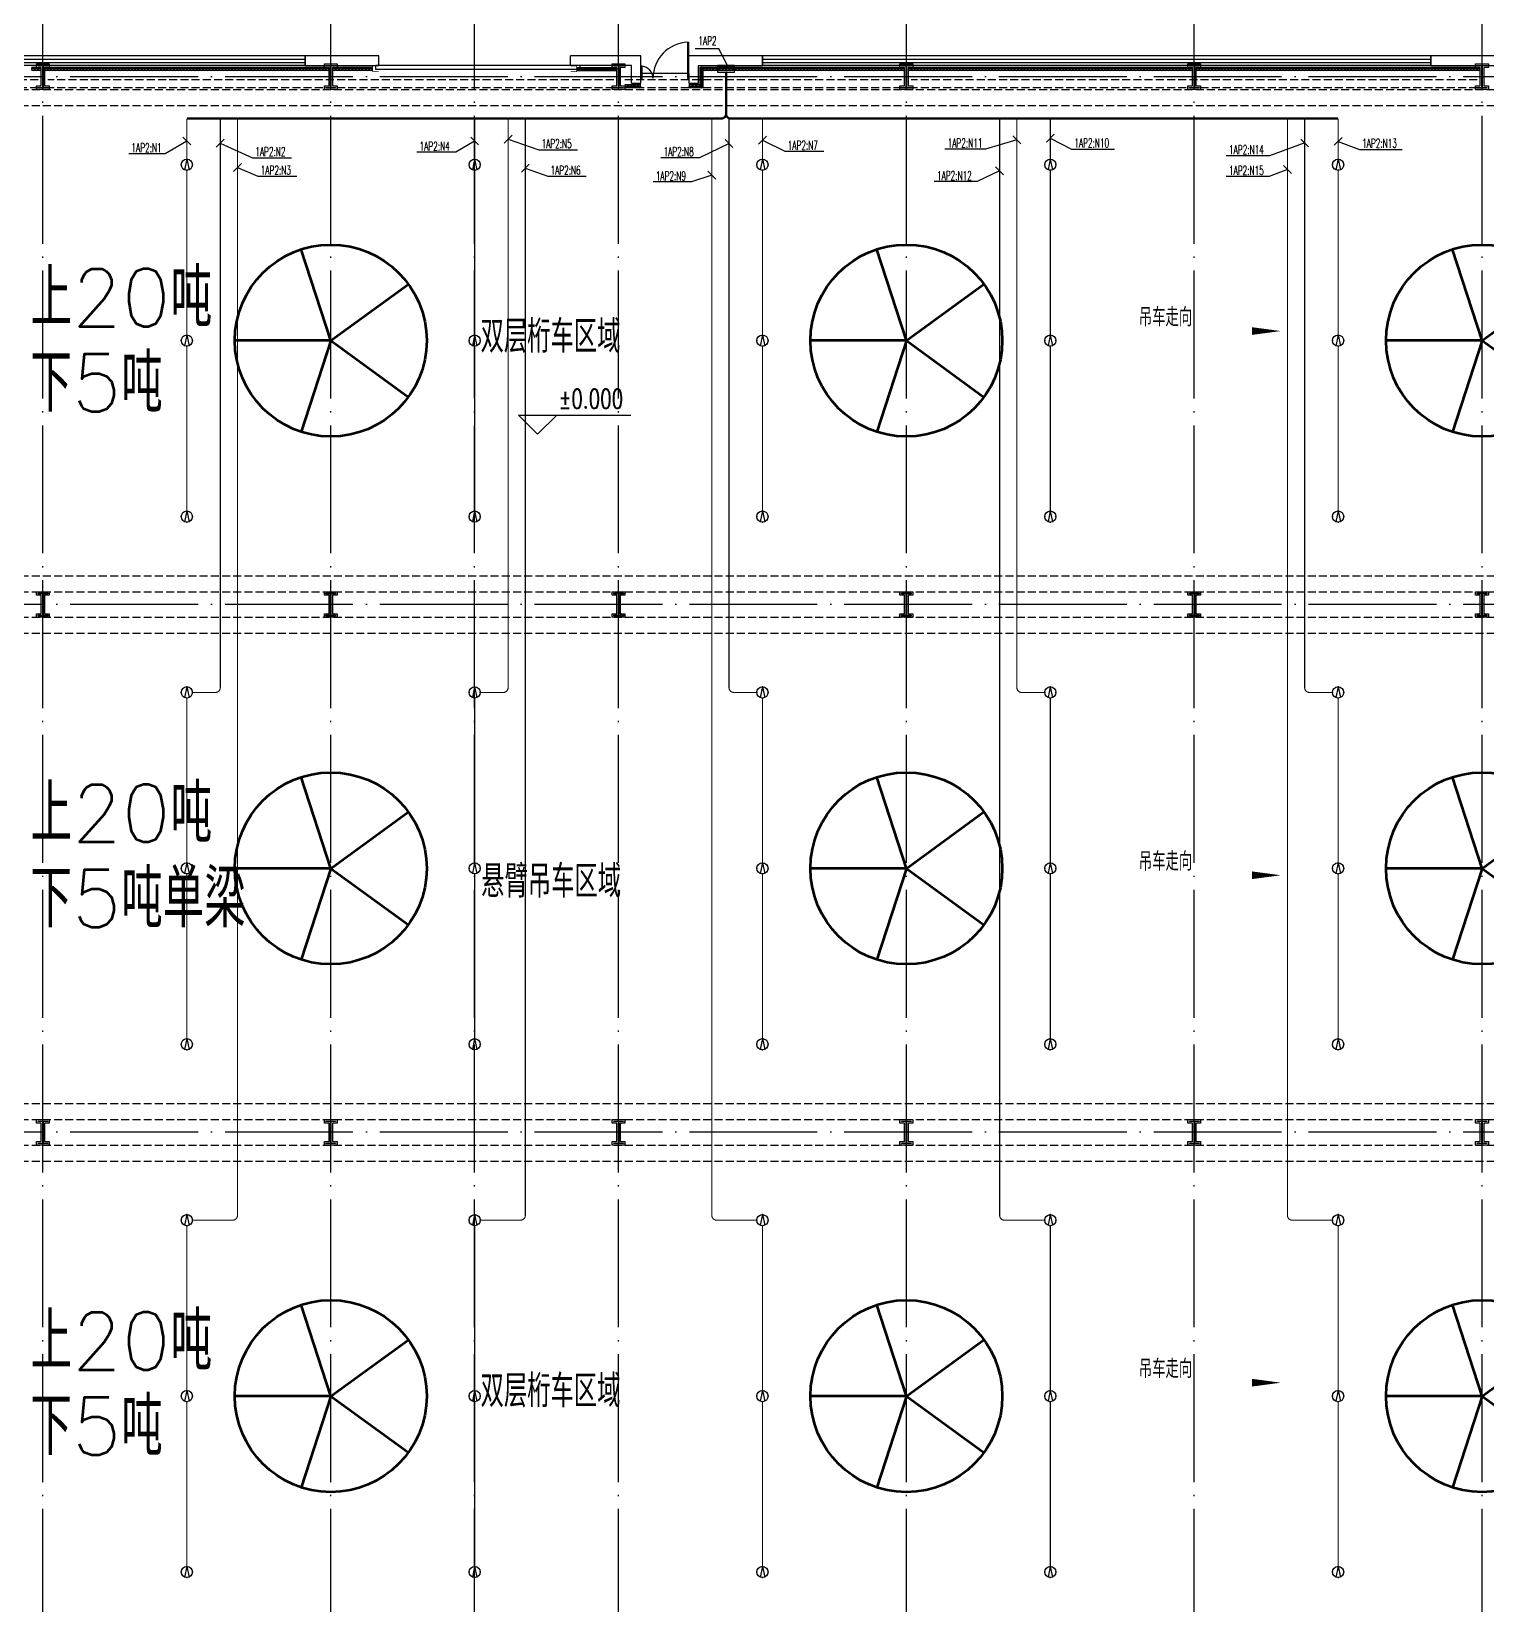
# Model space of a CAD drawing. Extents: x -1396510 to 1250330, y -1892470 to 1623980.
# Drawn here: x 62127 to 107627, y -764397 to -715214 of the extents above; entities that cross this region are included whole.
import ezdxf
from ezdxf.enums import TextEntityAlignment as Align

# ---------------------------------------------------------------- set-up
doc = ezdxf.new("R2010")
doc.units = 0
doc.header["$LTSCALE"] = 1000
doc.header["$MEASUREMENT"] = 0
for name, pattern in [('10平面$0$DASH', [0.35, 0.25, -0.1]), ('DASH', [0.35, 0.25, -0.1]), ('DOTE', [2.42, 2, -0.2, 0.02, -0.2])]:
    doc.linetypes.add(name, pattern=pattern)
for name, color, linetype in [('10平面$0$WINDOW', 4, 'Continuous'), ('A-AXIS-DOTE', 14, 'DOTE'), ('A-HATCH-2', 251, 'Continuous'), ('A-HRAIL', 173, 'Continuous'), ('A-LIN-V', 9, 'Continuous'), ('A-SFCE', 30, 'Continuous'), ('A-WINDOW', 140, 'Continuous'), ('AS-COLN', 6, 'Continuous'), ('AS-WALL', 40, 'Continuous'), ('DIM-照明', 3, 'Continuous'), ('DIM-箱柜', 3, 'Continuous'), ('EQUIP-照明', 3, 'Continuous'), ('EQUIP-箱柜', 3, 'Continuous'), ('PUB_TEXT', 7, 'Continuous'), ('WIRE-照明', 1, 'Continuous'), ('建-标高', 3, 'Continuous'), ('建-窗', 4, 'Continuous'), ('建-箭头', 3, 'Continuous')]:
    doc.layers.add(name, color=color, linetype=linetype)
doc.layers.add('A-云线2', color=3, linetype='Continuous', plot=False)
doc.styles.add('_TEL_DIM', font='SIMPLEX', dxfattribs={"width": 0.8, "height": 3.5, "bigfont": 'HZTXT'})
doc.styles.add('A-STANDARD', font='SIMPLEX', dxfattribs={"bigfont": 'GBCBIG'})
doc.styles.get("Standard").update_dxf_attribs({"font": 'gbenor.shx', "bigfont": 'gbcbig.shx'})

# ---------------------------------------------------------------- blocks, each defined once
blk = doc.blocks.new('G$C2F382D44')
at = {"color": 0, "style": 'A-STANDARD'}
for s, p in [('上20吨', (-2949, 425)), ('下5吨', (-2952, -2245))]:
    blk.add_text(s, height=1800, dxfattribs=at).set_placement(p)
blk = doc.blocks.new('10平面$0$$DorLib2D$00000126')
at = {"color": 0, "linetype": 'Continuous'}
for p, q in [((-0.532, 0.5), (-0.532, 0.9)), ((0.532, 0.9), (0.532, 0.5))]:
    blk.add_line(p, q, dxfattribs=at)
at = {"color": 0, "linetype": '10平面$0$DASH'}
for p, q in [((-0.532, 0.9), (0.532, 0.9)), ((-0.532, 0.5), (0.532, 0.5))]:
    blk.add_line(p, q, dxfattribs=at)
blk = doc.blocks.new('WINDOW2DLIB$DYNSTYLE$00000005')
at = {"color": 0}
for points in [[(-0.5, 0.5), (-0.5, -0.5)], [(-0.5, 0.5), (0.5, 0.5)], [(0.5, -0.5), (0.5, 0.5)], [(0.5, 0.1667), (-0.5, 0.1667)], [(0.5, -0.1667), (-0.5, -0.1667)], [(-0.5, -0.5), (0.5, -0.5)]]:
    blk.add_lwpolyline(points, dxfattribs=at)
blk = doc.blocks.new('DOOR2DLIB$SYSLIB$00000123')
at = {"color": 0}
for p, q in [((0.475, -0.001), (0.475, 0.752)), ((0.475, 0.752), (0.5, 0.752)), ((0.5, -0.001), (0.5, 0.752)), ((-0.5, 0), (-0.5, 0.252)), ((-0.475, 0.252), (-0.5, 0.252)), ((-0.475, 0), (-0.475, 0.252)), ((-0.475, 0), (-0.5, 0)), ((0.475, -0.001), (0.5, -0.001))]:
    blk.add_line(p, q, dxfattribs=at)
for centre, radius, start, end in [((0.505, -0.002), 0.755, 92.2493, 179.7238), ((-0.501, 0.003), 0.251, 359.7899, 84.0974)]:
    blk.add_arc(centre, radius, start, end, dxfattribs=at)
blk = doc.blocks.new('42343243')
at = {"layer": '10平面$0$WINDOW'}
blk.add_line((-198654, 1222620), (-200154, 1222620), dxfattribs=at)
at = {"layer": 'AS-WALL'}
for p, q in [((-208354, 1223170), (-210654, 1223170)), ((-210654, 1223170), (-210654, 1222870)), ((-210654, 1222870), (-208354, 1222870)), ((-208354, 1222870), (-208354, 1223170)), ((-200154, 1223170), (-202354, 1223170)), ((-202354, 1222870), (-202354, 1223170)), ((-200454, 1222870), (-202354, 1222870)), ((-200454, 1222320), (-200454, 1222870)), ((-200154, 1222620), (-200154, 1223170)), ((-196354, 1223170), (-198654, 1223170)), ((-198654, 1222620), (-198654, 1223170)), ((-198354, 1222870), (-196354, 1222870)), ((-198354, 1222320), (-198354, 1222870)), ((-196354, 1222870), (-196354, 1223170)), ((-173154, 1223170), (-175454, 1223170)), ((-175454, 1223170), (-175454, 1222870)), ((-175454, 1222870), (-173454, 1222870)), ((-200454, 1222320), (-200154, 1222320)), ((-200154, 1222320), (-200154, 1222620)), ((-198654, 1222620), (-198654, 1222320)), ((-198654, 1222320), (-198354, 1222320))]:
    blk.add_line(p, q, dxfattribs=at)
at = {"layer": '10平面$0$WINDOW', "zscale": 300}
for name, p, xscale, yscale, rotation in [('DOOR2DLIB$SYSLIB$00000123', (-199404, 1222470), -1500, -1500, 179.9999999999555), ('10平面$0$$DorLib2D$00000126', (-205254, 1223020), 6000, 300, 180)]:
    blk.add_blockref(name, p, dxfattribs=dict(at, xscale=xscale, yscale=yscale, rotation=rotation))
at = {"layer": '建-窗', "yscale": -300, "zscale": 300}
for p, xscale, rotation in [((-217004, 1223020), -12700, 359.999999999664), ((-185904, 1223020), -20900, 359.9999999994913)]:
    blk.add_blockref('WINDOW2DLIB$DYNSTYLE$00000005', p, dxfattribs=dict(at, xscale=xscale, rotation=rotation))
blk = doc.blocks.new('nt66')
at = {"layer": 'A-HATCH-2', "color": 8}
blk.add_lwpolyline([(-195840, 766870), (-195440, 766870), (-195440, 766758), (-195586, 766758), (-195586, 766182), (-195440, 766182), (-195440, 766070), (-195840, 766070), (-195840, 766182), (-195694, 766182), (-195694, 766758), (-195840, 766758)], close=True, dxfattribs=at)
at = {"layer": 'AS-COLN'}
blk.add_lwpolyline([(-195790, 766820), (-195490, 766820), (-195490, 766808), (-195636, 766808), (-195636, 766132), (-195490, 766132), (-195490, 766120), (-195790, 766120), (-195790, 766132), (-195644, 766132), (-195644, 766808), (-195790, 766808)], close=True, dxfattribs=at)
blk = doc.blocks.new('33333')
for p in [(-23214, -43900), (-14214, -43900), (-5214, -43900), (3786, -43900), (12786, -43900), (21786, -43900), (-23214, -60400), (-14214, -60400), (-5214, -60400), (3786, -60400), (12786, -60400), (21786, -60400), (-23214, -76900), (-14214, -76900), (-5214, -76900), (3786, -76900), (12786, -76900), (21786, -76900)]:
    blk.add_blockref('nt66', p)
blk = doc.blocks.new('w42343')
at = {"layer": 'A-HATCH-2', "color": 8, "linetype": 'DASH'}
for p, q in [((-263654, 722170), (-128354, 722170)), ((-263654, 721670), (-128354, 721670)), ((-263654, 706970), (-128354, 706970)), ((-263654, 706470), (-128354, 706470)), ((-263654, 705670), (-128354, 705670)), ((-263654, 705170), (-128354, 705170)), ((-263654, 690470), (-128354, 690470)), ((-263654, 689970), (-128354, 689970)), ((-263654, 689170), (-128354, 689170)), ((-263654, 688670), (-128354, 688670))]:
    blk.add_line(p, q, dxfattribs=at)
blk = doc.blocks.new('w4324324')
at = {"layer": 'A-HATCH-2', "color": 0, "lineweight": 60}
for q in [(-1694760, 686605), (-1697614, 684532), (-1691907, 684532), (-1696524, 681178), (-1692997, 681178)]:
    blk.add_line((-1694760, 683605), q, dxfattribs=at)
blk.add_circle((-1694760, 683605), 3000, dxfattribs=at)
blk = doc.blocks.new('ner546')
at = {"layer": 'A-LIN-V', "color": 8}
for p in [(598280, 7256), (614780, 7256), (631280, 7256), (598280, -10744), (614780, -10744), (631280, -10744), (598280, -28744), (614780, -28744), (631280, -28744)]:
    blk.add_blockref('w4324324', p, dxfattribs=at)
blk = doc.blocks.new('3333')
at = {"layer": 'A-SFCE', "const_width": 20}
blk.add_lwpolyline([(-227064, 766320), (-227064, 766510), (-227244, 766510), (-227244, 766320)], dxfattribs=at)
blk = doc.blocks.new('99平面图例外参$0$$LinePat$圆环')
for points in [[(0, 150), (300, 150)], [(0, 0), (300, 0)], [(0, -150), (300, -150)]]:
    blk.add_lwpolyline(points)
at = {"color": 0}
blk.add_circle((150, 0), 150, dxfattribs=at)
blk = doc.blocks.new('世赫2#厂房一层0821')
at = {"layer": 'A-AXIS-DOTE', "color": 8, "ltscale": 2}
for p, q in [((66300, -87498.9), (66300, 6300)), ((75300, -87498.9), (75300, 6300)), ((79800, -87498.9), (79800, 6300)), ((84300, -87498.9), (84300, 6300)), ((93300, -87498.9), (93300, 6300)), ((102300, -87498.9), (102300, 6300)), ((111300, -87498.9), (111300, 6300)), ((163114.2, 0), (-11095.8, 0)), ((163114.2, -16500), (-11095.8, -16500)), ((163114.2, -33000), (-11095.8, -33000))]:
    blk.add_line(p, q, dxfattribs=at)
at = {"layer": 'A-SFCE', "color": 2, "linetype": 'DASH'}
for p, q in [((66150, -100), (57450, -100)), ((66150, -350), (57450, -350)), ((93150, -100), (84450, -100)), ((93150, -350), (84450, -350))]:
    blk.add_line(p, q, dxfattribs=at)
at = {"layer": 'A-SFCE', "linetype": 'DASH'}
for p, q in [((84150, -100), (66450, -100)), ((84150, -350), (66450, -350)), ((111150, -100), (93450, -100)), ((111150, -350), (93450, -350))]:
    blk.add_line(p, q, dxfattribs=at)
at = {"layer": '建-标高', "color": 8}
for p, q in [((81767.8, -11176.1), (81167.8, -10576.1)), ((81167.8, -10576.1), (84687.8, -10576.1)), ((81767.8, -11176.1), (82367.8, -10576.1))]:
    blk.add_line(p, q, dxfattribs=at)
at = {"layer": '建-箭头', "color": 8}
for points in [[(98107.8, -7951.1, 0, 0, 0), (105007.8, -7951.1, 0, 240, 0), (104107.8, -7951.1, 0, 0, 0)], [(98107.8, -24966.1, 0, 0, 0), (105007.8, -24966.1, 0, 240, 0), (104107.8, -24966.1, 0, 0, 0)], [(98107.8, -40831.1, 0, 0, 0), (105007.8, -40831.1, 0, 240, 0), (104107.8, -40831.1, 0, 0, 0)]]:
    blk.add_lwpolyline(points, format="xyseb", dxfattribs=at)
at = {"color": 8}
for p in [(68864.2, -8230), (68864.2, -40850)]:
    blk.add_blockref('G$C2F382D44', p, dxfattribs=at)
at = {"layer": 'A-HRAIL', "yscale": 0.3333333333111111, "zscale": 0.3333333333111111}
for p, xscale, rotation in [((66043, 244), -0.3384127415242964, 359.9999999997966), ((66144.5, 244), -0.3384127415242964, 359.9999999997966), ((66246, 244), -0.3384127415242964, 359.9999999997966), ((66455, 244), -0.3368181817957273, 359.9999999997967), ((66556.1, 244), -0.3368181817957273, 359.9999999997967), ((66657.1, 244), -0.3368181817957273, 359.9999999997967), ((66758.2, 244), -0.3368181817957273, 359.9999999997967), ((66859.2, 244), -0.3368181817957273, 359.9999999997967), ((66960.3, 244), -0.3368181817957273, 359.9999999997967), ((67061.3, 244), -0.3368181817957273, 359.9999999997967), ((67162.4, 244), -0.3368181817957273, 359.9999999997967), ((67263.4, 244), -0.3368181817957273, 359.9999999997967), ((67364.5, 244), -0.3368181817957273, 359.9999999997967), ((67465.5, 244), -0.3368181817957273, 359.9999999997967), ((67566.5, 244), -0.3368181817957273, 359.9999999997967), ((67667.6, 244), -0.3368181817957273, 359.9999999997967), ((67768.6, 244), -0.3368181817957273, 359.9999999997967), ((67869.7, 244), -0.3368181817957273, 359.9999999997967), ((67970.7, 244), -0.3368181817957273, 359.9999999997967), ((68071.8, 244), -0.3368181817957273, 359.9999999997967), ((68172.8, 244), -0.3368181817957273, 359.9999999997967), ((68273.9, 244), -0.3368181817957273, 359.9999999997967), ((68374.9, 244), -0.3368181817957273, 359.9999999997967), ((68476, 244), -0.3368181817957273, 359.9999999997967), ((68577, 244), -0.3368181817957273, 359.9999999997967), ((68678, 244), -0.3368181817957273, 359.9999999997967), ((68779.1, 244), -0.3368181817957273, 359.9999999997967), ((68880.1, 244), -0.3368181817957273, 359.9999999997967), ((68981.2, 244), -0.3368181817957273, 359.9999999997967), ((69082.2, 244), -0.3368181817957273, 359.9999999997967), ((69183.3, 244), -0.3368181817957273, 359.9999999997967), ((69284.3, 244), -0.3368181817957273, 359.9999999997967), ((69385.4, 244), -0.3368181817957273, 359.9999999997967), ((69486.4, 244), -0.3368181817957273, 359.9999999997967), ((69587.5, 244), -0.3368181817957273, 359.9999999997967), ((69688.5, 244), -0.3368181817957273, 359.9999999997967), ((69789.5, 244), -0.3368181817957273, 359.9999999997967), ((69890.6, 244), -0.3368181817957273, 359.9999999997967), ((69991.6, 244), -0.3368181817957273, 359.9999999997967), ((70092.7, 244), -0.3368181817957273, 359.9999999997967), ((70193.7, 244), -0.3368181817957273, 359.9999999997967), ((70294.8, 244), -0.3368181817957273, 359.9999999997967), ((70395.8, 244), -0.3368181817957273, 359.9999999997967), ((70496.9, 244), -0.3368181817957273, 359.9999999997967), ((70597.9, 244), -0.3368181817957273, 359.9999999997967), ((70699, 244), -0.3368181817957273, 359.9999999997967), ((70800, 244), -0.3368181817957273, 359.9999999997967), ((70901, 244), -0.3368181817957273, 359.9999999997967), ((71002.1, 244), -0.3368181817957273, 359.9999999997967), ((71103.1, 244), -0.3368181817957273, 359.9999999997967), ((71204.2, 244), -0.3368181817957273, 359.9999999997967), ((71305.2, 244), -0.3368181817957273, 359.9999999997967), ((71406.3, 244), -0.3368181817957273, 359.9999999997967), ((71507.3, 244), -0.3368181817957273, 359.9999999997967), ((71608.4, 244), -0.3368181817957273, 359.9999999997967), ((71709.4, 244), -0.3368181817957273, 359.9999999997967), ((71810.5, 244), -0.3368181817957273, 359.9999999997967), ((71911.5, 244), -0.3368181817957273, 359.9999999997967), ((72012.5, 244), -0.3368181817957273, 359.9999999997967), ((72113.6, 244), -0.3368181817957273, 359.9999999997967), ((72214.6, 244), -0.3368181817957273, 359.9999999997967), ((72315.7, 244), -0.3368181817957273, 359.9999999997967), ((72416.7, 244), -0.3368181817957273, 359.9999999997967), ((72517.8, 244), -0.3368181817957273, 359.9999999997967), ((72618.8, 244), -0.3368181817957273, 359.9999999997967), ((72719.9, 244), -0.3368181817957273, 359.9999999997967), ((72820.9, 244), -0.3368181817957273, 359.9999999997967), ((72922, 244), -0.3368181817957273, 359.9999999997967), ((73023, 244), -0.3368181817957273, 359.9999999997967), ((73124, 244), -0.3368181817957273, 359.9999999997967), ((73225.1, 244), -0.3368181817957273, 359.9999999997967), ((73326.1, 244), -0.3368181817957273, 359.9999999997967), ((73427.2, 244), -0.3368181817957273, 359.9999999997967), ((73528.2, 244), -0.3368181817957273, 359.9999999997967), ((73629.3, 244), -0.3368181817957273, 359.9999999997967), ((73730.3, 244), -0.3368181817957273, 359.9999999997967), ((73831.4, 244), -0.3368181817957273, 359.9999999997967), ((73932.4, 244), -0.3368181817957273, 359.9999999997967), ((74033.5, 244), -0.3368181817957273, 359.9999999997967), ((74134.5, 244), -0.3368181817957273, 359.9999999997967), ((74235.5, 244), -0.3368181817957273, 359.9999999997967), ((74336.6, 244), -0.3368181817957273, 359.9999999997967), ((74437.6, 244), -0.3368181817957273, 359.9999999997967), ((74538.7, 244), -0.3368181817957273, 359.9999999997967), ((74639.7, 244), -0.3368181817957273, 359.9999999997967), ((74740.8, 244), -0.3368181817957273, 359.9999999997967), ((74841.8, 244), -0.3368181817957273, 359.9999999997967), ((74942.9, 244), -0.3368181817957273, 359.9999999997967), ((75043.9, 244), -0.3368181817957273, 359.9999999997967), ((75145, 244), -0.3368181817957273, 359.9999999997967), ((75246, 244), -0.3368181817957273, 359.9999999997967), ((75457.8, 244), -0.3461108940266491, 359.9999999997966), ((75561.7, 244), -0.3461108940266491, 359.9999999997966), ((75665.5, 244), -0.3461108940266491, 359.9999999997966), ((75769.3, 244), -0.3461108940266491, 359.9999999997966), ((75873.2, 244), -0.3461108940266491, 359.9999999997966), ((75977, 244), -0.3461108940266491, 359.9999999997966), ((76080.8, 244), -0.3461108940266491, 359.9999999997966), ((76184.7, 244), -0.3461108940266491, 359.9999999997966), ((76288.5, 244), -0.3461108940266491, 359.9999999997966), ((76392.3, 244), -0.3461108940266491, 359.9999999997966), ((76496.2, 244), -0.3461108940266491, 359.9999999997966), ((76600, 244), -0.3461108940266491, 359.9999999997966), ((83000, 244), 0.3461108940266491, 2.034223195741682e-10), ((83103.8, 244), 0.3461108940266491, 2.034223195741682e-10), ((83207.7, 244), 0.3461108940266491, 2.034223195741682e-10), ((83311.5, 244), 0.3461108940266491, 2.034223195741682e-10), ((83415.3, 244), 0.3461108940266491, 2.034223195741682e-10), ((83519.2, 244), 0.3461108940266491, 2.034223195741682e-10), ((83623, 244), 0.3461108940266491, 2.034223195741682e-10), ((83726.8, 244), 0.3461108940266491, 2.034223195741682e-10), ((83830.7, 244), 0.3461108940266491, 2.034223195741682e-10), ((83934.5, 244), 0.3461108940266491, 2.034223195741682e-10), ((84038.3, 244), 0.3461108940266491, 2.034223195741682e-10), ((84142.2, 244), 0.3461108940266491, 2.034223195741682e-10), ((86900, 191.7), -0.3611111226889233, 270), ((86951.5, 244), -0.3384127419249668, 359.9999999997966), ((86900, 83.3), -0.3611111226889233, 270), ((86900, -25), -0.3611111226889233, 270), ((87053, 244), -0.3384127419249668, 359.9999999997966), ((87154.6, 244), -0.3384127419249668, 359.9999999997966), ((87256.1, 244), -0.3384127419249668, 359.9999999997966), ((87357.6, 244), -0.3384127419249668, 359.9999999997966), ((87459.1, 244), -0.3384127419249668, 359.9999999997966), ((87560.7, 244), -0.3384127419249668, 359.9999999997966), ((87662.2, 244), -0.3384127419249668, 359.9999999997966), ((87763.7, 244), -0.3384127419249668, 359.9999999997966), ((87865.2, 244), -0.3384127419249668, 359.9999999997966), ((87966.8, 244), -0.3384127419249668, 359.9999999997966), ((88068.3, 244), -0.3384127419249668, 359.9999999997966), ((88169.8, 244), -0.3384127419249668, 359.9999999997966), ((88271.3, 244), -0.3384127419249668, 359.9999999997966), ((88372.9, 244), -0.3384127419249668, 359.9999999997966), ((88474.4, 244), -0.3384127419249668, 359.9999999997966), ((88575.9, 244), -0.3384127419249668, 359.9999999997966), ((88677.4, 244), -0.3384127419249668, 359.9999999997966), ((88779, 244), -0.3384127419249668, 359.9999999997966), ((88880.5, 244), -0.3384127419249668, 359.9999999997966), ((88982, 244), -0.3384127419249668, 359.9999999997966), ((89083.5, 244), -0.3384127419249668, 359.9999999997966), ((89185, 244), -0.3384127419249668, 359.9999999997966), ((89286.6, 244), -0.3384127419249668, 359.9999999997966), ((89388.1, 244), -0.3384127419249668, 359.9999999997966), ((89489.6, 244), -0.3384127419249668, 359.9999999997966), ((89591.1, 244), -0.3384127419249668, 359.9999999997966), ((89692.7, 244), -0.3384127419249668, 359.9999999997966), ((89794.2, 244), -0.3384127419249668, 359.9999999997966), ((89895.7, 244), -0.3384127419249668, 359.9999999997966), ((89997.2, 244), -0.3384127419249668, 359.9999999997966), ((90098.8, 244), -0.3384127419249668, 359.9999999997966), ((90200.3, 244), -0.3384127419249668, 359.9999999997966), ((90301.8, 244), -0.3384127419249668, 359.9999999997966), ((90403.3, 244), -0.3384127419249668, 359.9999999997966), ((90504.9, 244), -0.3384127419249668, 359.9999999997966), ((90606.4, 244), -0.3384127419249668, 359.9999999997966), ((90707.9, 244), -0.3384127419249668, 359.9999999997966), ((90809.4, 244), -0.3384127419249668, 359.9999999997966), ((90911, 244), -0.3384127419249668, 359.9999999997966), ((91012.5, 244), -0.3384127419249668, 359.9999999997966), ((91114, 244), -0.3384127419249668, 359.9999999997966), ((91215.5, 244), -0.3384127419249668, 359.9999999997966), ((91317, 244), -0.3384127419249668, 359.9999999997966), ((91418.6, 244), -0.3384127419249668, 359.9999999997966), ((91520.1, 244), -0.3384127419249668, 359.9999999997966), ((91621.6, 244), -0.3384127419249668, 359.9999999997966), ((91723.1, 244), -0.3384127419249668, 359.9999999997966), ((91824.7, 244), -0.3384127419249668, 359.9999999997966), ((91926.2, 244), -0.3384127419249668, 359.9999999997966), ((92027.7, 244), -0.3384127419249668, 359.9999999997966), ((92129.2, 244), -0.3384127419249668, 359.9999999997966), ((92230.8, 244), -0.3384127419249668, 359.9999999997966), ((92332.3, 244), -0.3384127419249668, 359.9999999997966), ((92433.8, 244), -0.3384127419249668, 359.9999999997966), ((92535.3, 244), -0.3384127419249668, 359.9999999997966), ((92636.9, 244), -0.3384127419249668, 359.9999999997966), ((92738.4, 244), -0.3384127419249668, 359.9999999997966), ((92839.9, 244), -0.3384127419249668, 359.9999999997966), ((92941.4, 244), -0.3384127419249668, 359.9999999997966), ((93043, 244), -0.3384127419249668, 359.9999999997966), ((93144.5, 244), -0.3384127419249668, 359.9999999997966), ((93246, 244), -0.3384127419249668, 359.9999999997966), ((93455, 244), -0.336818181795725, 359.9999999997967), ((93556.1, 244), -0.336818181795725, 359.9999999997967), ((93657.1, 244), -0.336818181795725, 359.9999999997967), ((93758.2, 244), -0.336818181795725, 359.9999999997967), ((93859.2, 244), -0.336818181795725, 359.9999999997967), ((93960.3, 244), -0.336818181795725, 359.9999999997967), ((94061.3, 244), -0.336818181795725, 359.9999999997967), ((94162.4, 244), -0.336818181795725, 359.9999999997967), ((94263.4, 244), -0.336818181795725, 359.9999999997967), ((94364.5, 244), -0.336818181795725, 359.9999999997967), ((94465.5, 244), -0.336818181795725, 359.9999999997967), ((94566.5, 244), -0.336818181795725, 359.9999999997967), ((94667.6, 244), -0.336818181795725, 359.9999999997967), ((94768.6, 244), -0.336818181795725, 359.9999999997967), ((94869.7, 244), -0.336818181795725, 359.9999999997967), ((94970.7, 244), -0.336818181795725, 359.9999999997967), ((95071.8, 244), -0.336818181795725, 359.9999999997967), ((95172.8, 244), -0.336818181795725, 359.9999999997967), ((95273.9, 244), -0.336818181795725, 359.9999999997967), ((95374.9, 244), -0.336818181795725, 359.9999999997967), ((95476, 244), -0.336818181795725, 359.9999999997967), ((95577, 244), -0.336818181795725, 359.9999999997967), ((95678, 244), -0.336818181795725, 359.9999999997967), ((95779.1, 244), -0.336818181795725, 359.9999999997967), ((95880.1, 244), -0.336818181795725, 359.9999999997967), ((95981.2, 244), -0.336818181795725, 359.9999999997967), ((96082.2, 244), -0.336818181795725, 359.9999999997967), ((96183.3, 244), -0.336818181795725, 359.9999999997967), ((96284.3, 244), -0.336818181795725, 359.9999999997967), ((96385.4, 244), -0.336818181795725, 359.9999999997967), ((96486.4, 244), -0.336818181795725, 359.9999999997967), ((96587.5, 244), -0.336818181795725, 359.9999999997967), ((96688.5, 244), -0.336818181795725, 359.9999999997967), ((96789.5, 244), -0.336818181795725, 359.9999999997967), ((96890.6, 244), -0.336818181795725, 359.9999999997967), ((96991.6, 244), -0.336818181795725, 359.9999999997967), ((97092.7, 244), -0.336818181795725, 359.9999999997967), ((97193.7, 244), -0.336818181795725, 359.9999999997967), ((97294.8, 244), -0.336818181795725, 359.9999999997967), ((97395.8, 244), -0.336818181795725, 359.9999999997967), ((97496.9, 244), -0.336818181795725, 359.9999999997967), ((97597.9, 244), -0.336818181795725, 359.9999999997967), ((97699, 244), -0.336818181795725, 359.9999999997967), ((97800, 244), -0.336818181795725, 359.9999999997967), ((97901, 244), -0.336818181795725, 359.9999999997967), ((98002.1, 244), -0.336818181795725, 359.9999999997967), ((98103.1, 244), -0.336818181795725, 359.9999999997967), ((98204.2, 244), -0.336818181795725, 359.9999999997967), ((98305.2, 244), -0.336818181795725, 359.9999999997967), ((98406.3, 244), -0.336818181795725, 359.9999999997967), ((98507.3, 244), -0.336818181795725, 359.9999999997967), ((98608.4, 244), -0.336818181795725, 359.9999999997967), ((98709.4, 244), -0.336818181795725, 359.9999999997967), ((98810.5, 244), -0.336818181795725, 359.9999999997967), ((98911.5, 244), -0.336818181795725, 359.9999999997967), ((99012.5, 244), -0.336818181795725, 359.9999999997967), ((99113.6, 244), -0.336818181795725, 359.9999999997967), ((99214.6, 244), -0.336818181795725, 359.9999999997967), ((99315.7, 244), -0.336818181795725, 359.9999999997967), ((99416.7, 244), -0.336818181795725, 359.9999999997967), ((99517.8, 244), -0.336818181795725, 359.9999999997967), ((99618.8, 244), -0.336818181795725, 359.9999999997967), ((99719.9, 244), -0.336818181795725, 359.9999999997967), ((99820.9, 244), -0.336818181795725, 359.9999999997967), ((99922, 244), -0.336818181795725, 359.9999999997967), ((100023, 244), -0.336818181795725, 359.9999999997967), ((100124, 244), -0.336818181795725, 359.9999999997967), ((100225.1, 244), -0.336818181795725, 359.9999999997967), ((100326.1, 244), -0.336818181795725, 359.9999999997967), ((100427.2, 244), -0.336818181795725, 359.9999999997967), ((100528.2, 244), -0.336818181795725, 359.9999999997967), ((100629.3, 244), -0.336818181795725, 359.9999999997967), ((100730.3, 244), -0.336818181795725, 359.9999999997967), ((100831.4, 244), -0.336818181795725, 359.9999999997967), ((100932.4, 244), -0.336818181795725, 359.9999999997967), ((101033.5, 244), -0.336818181795725, 359.9999999997967), ((101134.5, 244), -0.336818181795725, 359.9999999997967), ((101235.5, 244), -0.336818181795725, 359.9999999997967), ((101336.6, 244), -0.336818181795725, 359.9999999997967), ((101437.6, 244), -0.336818181795725, 359.9999999997967), ((101538.7, 244), -0.336818181795725, 359.9999999997967), ((101639.7, 244), -0.336818181795725, 359.9999999997967), ((101740.8, 244), -0.336818181795725, 359.9999999997967), ((101841.8, 244), -0.336818181795725, 359.9999999997967), ((101942.9, 244), -0.336818181795725, 359.9999999997967), ((102043.9, 244), -0.336818181795725, 359.9999999997967), ((102145, 244), -0.336818181795725, 359.9999999997967), ((102246, 244), -0.336818181795725, 359.9999999997967), ((102455, 244), -0.3368181817957273, 359.9999999997967), ((102556.1, 244), -0.3368181817957273, 359.9999999997967), ((102657.1, 244), -0.3368181817957273, 359.9999999997967), ((102758.2, 244), -0.3368181817957273, 359.9999999997967), ((102859.2, 244), -0.3368181817957273, 359.9999999997967), ((102960.3, 244), -0.3368181817957273, 359.9999999997967), ((103061.3, 244), -0.3368181817957273, 359.9999999997967), ((103162.4, 244), -0.3368181817957273, 359.9999999997967), ((103263.4, 244), -0.3368181817957273, 359.9999999997967), ((103364.5, 244), -0.3368181817957273, 359.9999999997967), ((103465.5, 244), -0.3368181817957273, 359.9999999997967), ((103566.5, 244), -0.3368181817957273, 359.9999999997967), ((103667.6, 244), -0.3368181817957273, 359.9999999997967), ((103768.6, 244), -0.3368181817957273, 359.9999999997967), ((103869.7, 244), -0.3368181817957273, 359.9999999997967), ((103970.7, 244), -0.3368181817957273, 359.9999999997967), ((104071.8, 244), -0.3368181817957273, 359.9999999997967), ((104172.8, 244), -0.3368181817957273, 359.9999999997967), ((104273.9, 244), -0.3368181817957273, 359.9999999997967), ((104374.9, 244), -0.3368181817957273, 359.9999999997967), ((104476, 244), -0.3368181817957273, 359.9999999997967), ((104577, 244), -0.3368181817957273, 359.9999999997967), ((104678, 244), -0.3368181817957273, 359.9999999997967), ((104779.1, 244), -0.3368181817957273, 359.9999999997967), ((104880.1, 244), -0.3368181817957273, 359.9999999997967), ((104981.2, 244), -0.3368181817957273, 359.9999999997967), ((105082.2, 244), -0.3368181817957273, 359.9999999997967), ((105183.3, 244), -0.3368181817957273, 359.9999999997967), ((105284.3, 244), -0.3368181817957273, 359.9999999997967), ((105385.4, 244), -0.3368181817957273, 359.9999999997967), ((105486.4, 244), -0.3368181817957273, 359.9999999997967), ((105587.5, 244), -0.3368181817957273, 359.9999999997967), ((105688.5, 244), -0.3368181817957273, 359.9999999997967), ((105789.5, 244), -0.3368181817957273, 359.9999999997967), ((105890.6, 244), -0.3368181817957273, 359.9999999997967), ((105991.6, 244), -0.3368181817957273, 359.9999999997967), ((106092.7, 244), -0.3368181817957273, 359.9999999997967), ((106193.7, 244), -0.3368181817957273, 359.9999999997967), ((106294.8, 244), -0.3368181817957273, 359.9999999997967), ((106395.8, 244), -0.3368181817957273, 359.9999999997967), ((106496.9, 244), -0.3368181817957273, 359.9999999997967), ((106597.9, 244), -0.3368181817957273, 359.9999999997967), ((106699, 244), -0.3368181817957273, 359.9999999997967), ((106800, 244), -0.3368181817957273, 359.9999999997967), ((106901, 244), -0.3368181817957273, 359.9999999997967), ((107002.1, 244), -0.3368181817957273, 359.9999999997967), ((107103.1, 244), -0.3368181817957273, 359.9999999997967), ((107204.2, 244), -0.3368181817957273, 359.9999999997967), ((107305.2, 244), -0.3368181817957273, 359.9999999997967), ((107406.3, 244), -0.3368181817957273, 359.9999999997967), ((107507.3, 244), -0.3368181817957273, 359.9999999997967), ((107608.4, 244), -0.3368181817957273, 359.9999999997967), ((107709.4, 244), -0.3368181817957273, 359.9999999997967), ((107810.5, 244), -0.3368181817957273, 359.9999999997967), ((107911.5, 244), -0.3368181817957273, 359.9999999997967), ((108012.5, 244), -0.3368181817957273, 359.9999999997967), ((108113.6, 244), -0.3368181817957273, 359.9999999997967), ((108214.6, 244), -0.3368181817957273, 359.9999999997967), ((108315.7, 244), -0.3368181817957273, 359.9999999997967), ((108416.7, 244), -0.3368181817957273, 359.9999999997967), ((108517.8, 244), -0.3368181817957273, 359.9999999997967), ((108618.8, 244), -0.3368181817957273, 359.9999999997967), ((108719.9, 244), -0.3368181817957273, 359.9999999997967), ((108820.9, 244), -0.3368181817957273, 359.9999999997967), ((108922, 244), -0.3368181817957273, 359.9999999997967), ((109023, 244), -0.3368181817957273, 359.9999999997967), ((109124, 244), -0.3368181817957273, 359.9999999997967), ((109225.1, 244), -0.3368181817957273, 359.9999999997967), ((109326.1, 244), -0.3368181817957273, 359.9999999997967), ((109427.2, 244), -0.3368181817957273, 359.9999999997967), ((109528.2, 244), -0.3368181817957273, 359.9999999997967), ((109629.3, 244), -0.3368181817957273, 359.9999999997967), ((109730.3, 244), -0.3368181817957273, 359.9999999997967), ((109831.4, 244), -0.3368181817957273, 359.9999999997967), ((109932.4, 244), -0.3368181817957273, 359.9999999997967), ((110033.5, 244), -0.3368181817957273, 359.9999999997967), ((110134.5, 244), -0.3368181817957273, 359.9999999997967), ((110235.5, 244), -0.3368181817957273, 359.9999999997967), ((110336.6, 244), -0.3368181817957273, 359.9999999997967), ((110437.6, 244), -0.3368181817957273, 359.9999999997967), ((110538.7, 244), -0.3368181817957273, 359.9999999997967), ((110639.7, 244), -0.3368181817957273, 359.9999999997967), ((110740.8, 244), -0.3368181817957273, 359.9999999997967), ((110841.8, 244), -0.3368181817957273, 359.9999999997967), ((110942.9, 244), -0.3368181817957273, 359.9999999997967), ((111043.9, 244), -0.3368181817957273, 359.9999999997967), ((111145, 244), -0.3368181817957273, 359.9999999997967), ((111246, 244), -0.3368181817957273, 359.9999999997967), ((86900, -133.3), -0.3611111226889233, 270), ((86900, -241.7), -0.3611111226889233, 270), ((86900, -350), -0.3611111226889233, 270)]:
    blk.add_blockref('99平面图例外参$0$$LinePat$圆环', p, dxfattribs=dict(at, xscale=xscale, rotation=rotation))
for p, xscale in [((84600, -300), -0.3333327848855343), ((84700, -300), -0.3333327848855343), ((84800, -300), -0.3333327848855343), ((84900, -300), -0.3333327848855343), ((85000, -300), -0.3333327848855343), ((86612.5, -300), -0.3749999998826196), ((86725, -300), -0.3749999998826196), ((86837.5, -300), -0.3749999998826196), ((86950, -300), -0.3749999998826196)]:
    blk.add_blockref('99平面图例外参$0$$LinePat$圆环', p, dxfattribs=dict(at, xscale=xscale))
at = {"layer": 'A-LIN-V', "color": 8, "rotation": 90.00000000000001}
blk.add_blockref('ner546', (766160.7, 1055230), dxfattribs=at)
at = {"layer": 'A-SFCE', "rotation": 90}
blk.add_blockref('3333', (843120.8, 227404.2), dxfattribs=at)
at = {"layer": 'A-SFCE', "xscale": -1, "rotation": 270}
blk.add_blockref('3333', (-683520.8, 227404.2), dxfattribs=at)
at = {"layer": 'A-WINDOW'}
for name, p in [('42343243', (285154.2, -1222520)), ('33333', (285154.2, -722570)), ('w42343', (285154.2, -722570))]:
    blk.add_blockref(name, p, dxfattribs=at)
at = {"color": 8, "style": 'A-STANDARD'}
for s, p in [('上20吨', (65915.6, -23924.7)), ('下5吨单梁', (65912.3, -26595.2))]:
    blk.add_text(s, height=1800, dxfattribs=at).set_placement(p)
at = {"layer": 'PUB_TEXT', "color": 8}
for s, p in [('双层桁车区域', (79984.8, -8626.9)), ('悬臂吊车区域', (80004.8, -25663.1)), ('双层桁车区域', (79984.8, -41596.9))]:
    blk.add_text(s, height=1012.77, dxfattribs=at).set_placement(p)
at = {"layer": '建-标高', "color": 7, "style": 'A-STANDARD', "width": 0.705882}
blk.add_text('%%P0.000', height=595, dxfattribs=at).set_placement((82427.8, -10366.1))
at = {"layer": '建-箭头', "color": 7, "style": 'A-STANDARD'}
for p in [(100570.1, -7804.2), (100570.1, -24819.2), (100570.1, -40684.2)]:
    blk.add_text('吊车走向', height=578.72, dxfattribs=at).set_placement(p)
blk = doc.blocks.new('$equip$00002832')
for q in [(-0.2, -0.46), (0.2, -0.46)]:
    blk.add_line((0, 0.5), q)
at = {"const_width": 0.0571}
blk.add_lwpolyline([(0.5, 0, 1), (-0.5, 0, 1), (0.5, 0, -0.625089)], format="xyb", dxfattribs=at)
blk.add_circle((0, 0), 0.5)
for p in [(-0.5, 0), (0, 0.5), (0.5, 0), (0, -0.5)]:
    blk.add_point(p)
at = {"color": 7, "style": '_TEL_DIM', "flags": 1}
for tag in ['A', 'REMARK']:
    blk.add_attdef(tag, text='', height=0.00002, dxfattribs=at).set_placement((0, 0), align=Align.MIDDLE_CENTER)
blk = doc.blocks.new('*X128')
at = {"color": 0}
for p, q in [((-250, 33), (-183, 100)), ((-250, 68), (-218, 100)), ((-247, 0), (-147, 100)), ((-212, 0), (-112, 100)), ((-177, 0), (-77, 100)), ((-141, 0), (-41, 100)), ((-106, 0), (-6, 100)), ((-71, 0), (29, 100)), ((-35, 0), (65, 100)), ((0, 0), (100, 100)), ((35, 0), (135, 100)), ((71, 0), (171, 100)), ((106, 0), (206, 100)), ((141, 0), (241, 100)), ((177, 0), (250, 73)), ((212, 0), (250, 38)), ((247, 0), (250, 3))]:
    blk.add_line(p, q, dxfattribs=at)
blk = doc.blocks.new('$equip$00002929')
for p, q in [((-0.75, 0.6), (-0.75, 0)), ((0.75, 0.6), (-0.75, 0.6)), ((-0.75, 0.3), (0.75, 0.3)), ((-0.75, 0), (0.75, 0)), ((0.75, 0), (0.75, 0.6))]:
    blk.add_line(p, q)
for points, const_width in [([(-0.75, 0.15), (0.75, 0.15)], 0.3), ([(-0.75, 0.6), (-0.75, 0), (0.75, 0), (0.75, 0.6), (-0.75, 0.6), (-0.75, 0)], 0.0571)]:
    blk.add_lwpolyline(points, dxfattribs=dict(const_width=const_width))
for p in [(-0.75, 0.3), (0, 0.6), (0, 0), (0.75, 0.3)]:
    blk.add_point(p)
at = {"xscale": 0.00300000000061118, "yscale": 0.00300000000061118, "zscale": 0.00300000000061118}
blk.add_blockref('*X128', (0, 0), dxfattribs=at)
at = {"color": 7, "style": '_TEL_DIM', "flags": 1}
for tag in ['A', 'REMARK']:
    blk.add_attdef(tag, text='', height=0.00002, dxfattribs=at).set_placement((0, 0), align=Align.MIDDLE_CENTER)

msp = doc.modelspace()

# ---------------------------------------------------------------- linework, layer by layer
at = {"layer": 'DIM-照明'}
for p, q in [((67109.6, -718763.7), (66862.1, -718516.3)), ((76109.6, -718763.7), (75862.1, -718516.3)), ((77155.3, -718456.3), (76907.8, -718703.7)), ((85109.6, -718486.3), (84862.1, -718733.7)), ((93063.8, -718723.7), (92816.3, -718476.3)), ((94109.6, -718426.3), (93862.1, -718673.7)), ((103109.6, -718526.3), (102862.1, -718773.7)), ((68155.3, -718586.3), (67907.8, -718833.7)), ((84063.8, -718843.7), (83816.3, -718596.3)), ((102063.8, -718823.7), (101816.3, -718576.3)), ((68693.9, -719346.3), (68446.4, -719593.7)), ((77693.9, -719366.3), (77446.4, -719613.7)), ((92525.2, -719693.7), (92277.7, -719446.3)), ((101525.2, -719653.7), (101277.7, -719406.3)), ((83525.2, -719833.7), (83277.7, -719586.3))]:
    msp.add_line(p, q, dxfattribs=at)
for points in [[(93985.8, -718550), (94650, -718890)], [(66310, -719040), (65167, -719040)], [(66985.8, -718640), (66310, -719040)], [(68031.6, -718710), (69040, -719160)], [(75400, -718990), (74177, -718990)], [(75985.8, -718640), (75400, -718990)], [(77031.6, -718580), (77990, -718910)], [(77990, -718910), (79205, -718910)], [(83940.1, -718720), (83020, -719160)], [(84985.8, -718610), (85690, -718960)], [(85690, -718960), (86905, -718960)], [(91960, -718890), (90689, -718890)], [(92940.1, -718600), (91960, -718890)], [(94650, -718890), (95993, -718890)], [(101940.1, -718700), (100840, -719100)], [(102985.8, -718650), (103650, -718900)], [(103650, -718900), (104993, -718900)], [(68570.2, -719470), (69210, -719740)], [(69040, -719160), (70255, -719160)], [(77570.2, -719490), (78270, -719740)], [(83020, -719160), (81805, -719160)], [(100840, -719100), (99489, -719100)], [(101401.5, -719530), (100830, -719750)], [(69210, -719740), (70425, -719740)], [(78270, -719740), (79477, -719740)], [(82770, -719920), (81563, -719920)], [(83401.5, -719710), (82770, -719920)], [(91700, -719910), (90357, -719910)], [(92401.5, -719570), (91700, -719910)], [(100830, -719750), (99487, -719750)]]:
    msp.add_lwpolyline(points, dxfattribs=at)
at = {"layer": 'DIM-箱柜'}
for p, q in [((83626, -715752), (82876.3, -715752)), ((83893.4, -716280), (83626, -715752))]:
    msp.add_line(p, q, dxfattribs=at)
at = {"layer": 'WIRE-照明', "linetype": 'Continuous'}
for points, const_width in [([(83847.1, -717787.6), (83847.1, -716490)], 70), ([(66985.8, -717937.6), (83697.1, -717937.6)], 70), ([(66985.8, -719205), (66985.8, -717937.6)], 35), ([(68031.6, -735730), (68031.6, -717937.6)], 35), ([(68570.2, -752230), (68570.2, -717937.6)], 35), ([(75985.8, -719205), (75985.8, -717937.6)], 35), ([(77031.6, -735730), (77031.6, -717937.6)], 35), ([(77570.2, -752230), (77570.2, -717937.6)], 35), ([(83401.5, -752230), (83401.5, -717937.6)], 35), ([(83940.1, -735730), (83940.1, -717937.6)], 35), ([(102985.8, -717937.6), (83997.1, -717937.6)], 70), ([(84985.8, -719205), (84985.8, -717937.6)], 35), ([(92401.5, -752230), (92401.5, -717937.6)], 35), ([(92940.1, -735730), (92940.1, -717937.6)], 35), ([(93985.8, -719205), (93985.8, -717937.6)], 35), ([(101401.5, -752230), (101401.5, -717937.6)], 35), ([(101940.1, -735730), (101940.1, -717937.6)], 35), ([(102985.8, -719205), (102985.8, -717937.6)], 35), ([(66985.8, -724705), (66985.8, -719555)], 35), ([(75985.8, -724705), (75985.8, -719555)], 35), ([(84985.8, -724705), (84985.8, -719555)], 35), ([(93985.8, -724705), (93985.8, -719555)], 35), ([(102985.8, -724705), (102985.8, -719555)], 35), ([(66985.8, -730205), (66985.8, -725055)], 35), ([(75985.8, -730205), (75985.8, -725055)], 35), ([(84985.8, -730205), (84985.8, -725055)], 35), ([(93985.8, -730205), (93985.8, -725055)], 35), ([(102985.8, -730205), (102985.8, -725055)], 35), ([(66985.8, -741205), (66985.8, -736055)], 35), ([(67160.8, -735880), (67881.6, -735880)], 35), ([(75985.8, -741205), (75985.8, -736055)], 35), ([(76160.8, -735880), (76881.6, -735880)], 35), ([(84810.8, -735880), (84090.1, -735880)], 35), ([(84985.8, -741205), (84985.8, -736055)], 35), ([(93810.8, -735880), (93090.1, -735880)], 35), ([(93985.8, -741205), (93985.8, -736055)], 35), ([(102810.8, -735880), (102090.1, -735880)], 35), ([(102985.8, -741205), (102985.8, -736055)], 35), ([(66985.8, -746705), (66985.8, -741555)], 35), ([(75985.8, -746705), (75985.8, -741555)], 35), ([(84985.8, -746705), (84985.8, -741555)], 35), ([(93985.8, -746705), (93985.8, -741555)], 35), ([(102985.8, -746705), (102985.8, -741555)], 35), ([(67160.8, -752380), (68420.2, -752380)], 35), ([(76160.8, -752380), (77420.2, -752380)], 35), ([(84810.8, -752380), (83551.5, -752380)], 35), ([(93810.8, -752380), (92551.5, -752380)], 35), ([(102810.8, -752380), (101551.5, -752380)], 35), ([(66985.8, -757705), (66985.8, -752555)], 35), ([(75985.8, -757705), (75985.8, -752555)], 35), ([(84985.8, -757705), (84985.8, -752555)], 35), ([(93985.8, -757705), (93985.8, -752555)], 35), ([(102985.8, -757705), (102985.8, -752555)], 35), ([(66985.8, -763205), (66985.8, -758055)], 35), ([(75985.8, -763205), (75985.8, -758055)], 35), ([(84985.8, -763205), (84985.8, -758055)], 35), ([(93985.8, -763205), (93985.8, -758055)], 35), ([(102985.8, -763205), (102985.8, -758055)], 35)]:
    msp.add_lwpolyline(points, dxfattribs=dict(at, const_width=const_width))
for points, const_width in [([(83697.1, -717937.6, 0.4142136), (83847.1, -717787.6)], 70), ([(83997.1, -717937.6, -0.4142136), (83847.1, -717787.6)], 70), ([(67881.6, -735880, 0.4142136), (68031.6, -735730)], 35), ([(76881.6, -735880, 0.4142136), (77031.6, -735730)], 35), ([(84090.1, -735880, -0.4142136), (83940.1, -735730)], 35), ([(93090.1, -735880, -0.4142136), (92940.1, -735730)], 35), ([(102090.1, -735880, -0.4142136), (101940.1, -735730)], 35), ([(68420.2, -752380, 0.4142136), (68570.2, -752230)], 35), ([(77420.2, -752380, 0.4142136), (77570.2, -752230)], 35), ([(83551.5, -752380, -0.4142136), (83401.5, -752230)], 35), ([(92551.5, -752380, -0.4142136), (92401.5, -752230)], 35), ([(101551.5, -752380, -0.4142136), (101401.5, -752230)], 35)]:
    msp.add_lwpolyline(points, format="xyb", dxfattribs=dict(at, const_width=const_width))

# ---------------------------------------------------------------- block references
at = {"layer": 'A-云线2'}
msp.add_blockref('世赫2#厂房一层0821', (-3814.2, -716630), dxfattribs=at)
at = {"layer": 'EQUIP-照明', "xscale": 350, "yscale": 350, "zscale": 350}
for p in [(66985.8, -719380), (75985.8, -719380), (84985.8, -719380), (93985.8, -719380), (102985.8, -719380), (66985.8, -724880), (75985.8, -724880), (84985.8, -724880), (93985.8, -724880), (102985.8, -724880), (66985.8, -730380), (75985.8, -730380), (84985.8, -730380), (93985.8, -730380), (102985.8, -730380), (66985.8, -735880), (75985.8, -735880), (84985.8, -735880), (93985.8, -735880), (102985.8, -735880), (66985.8, -741380), (75985.8, -741380), (84985.8, -741380), (93985.8, -741380), (102985.8, -741380), (66985.8, -746880), (75985.8, -746880), (84985.8, -746880), (93985.8, -746880), (102985.8, -746880), (66985.8, -752380), (75985.8, -752380), (84985.8, -752380), (93985.8, -752380), (102985.8, -752380), (66985.8, -757880), (75985.8, -757880), (84985.8, -757880), (93985.8, -757880), (102985.8, -757880), (66985.8, -763380), (75985.8, -763380), (84985.8, -763380), (93985.8, -763380), (102985.8, -763380)]:
    msp.add_blockref('$equip$00002832', p, dxfattribs=at)
at = {"layer": 'EQUIP-箱柜', "xscale": 350, "yscale": 350, "zscale": 350, "rotation": 180}
msp.add_blockref('$equip$00002929', (83847.1, -716280), dxfattribs=at)

# ---------------------------------------------------------------- texts
at = {"layer": 'DIM-照明', "color": 7, "style": '_TEL_DIM', "width": 0.6}
for s, p in [('1AP2:N11', (90776.5, -718840)), ('1AP2:N10', (94737.5, -718840)), ('1AP2:N13', (103737.5, -718850)), ('1AP2:N1', (65254.5, -718990)), ('1AP2:N2', (69127.5, -719110)), ('1AP2:N4', (74264.5, -718940)), ('1AP2:N5', (78077.5, -718860)), ('1AP2:N8', (81892.5, -719110)), ('1AP2:N7', (85777.5, -718910)), ('1AP2:N14', (99576.5, -719050)), ('1AP2:N3', (69297.5, -719690)), ('1AP2:N6', (78357.5, -719690)), ('1AP2:N15', (99574.5, -719700)), ('1AP2:N9', (81650.5, -719870)), ('1AP2:N12', (90444.5, -719860))]:
    msp.add_text(s, height=280, dxfattribs=at).set_placement(p)
at = {"layer": 'DIM-箱柜', "color": 7, "style": '_TEL_DIM', "width": 0.6}
msp.add_text('1AP2', height=280, dxfattribs=at).set_placement((82981.3, -715647))

doc.saveas('drawing.dxf')
